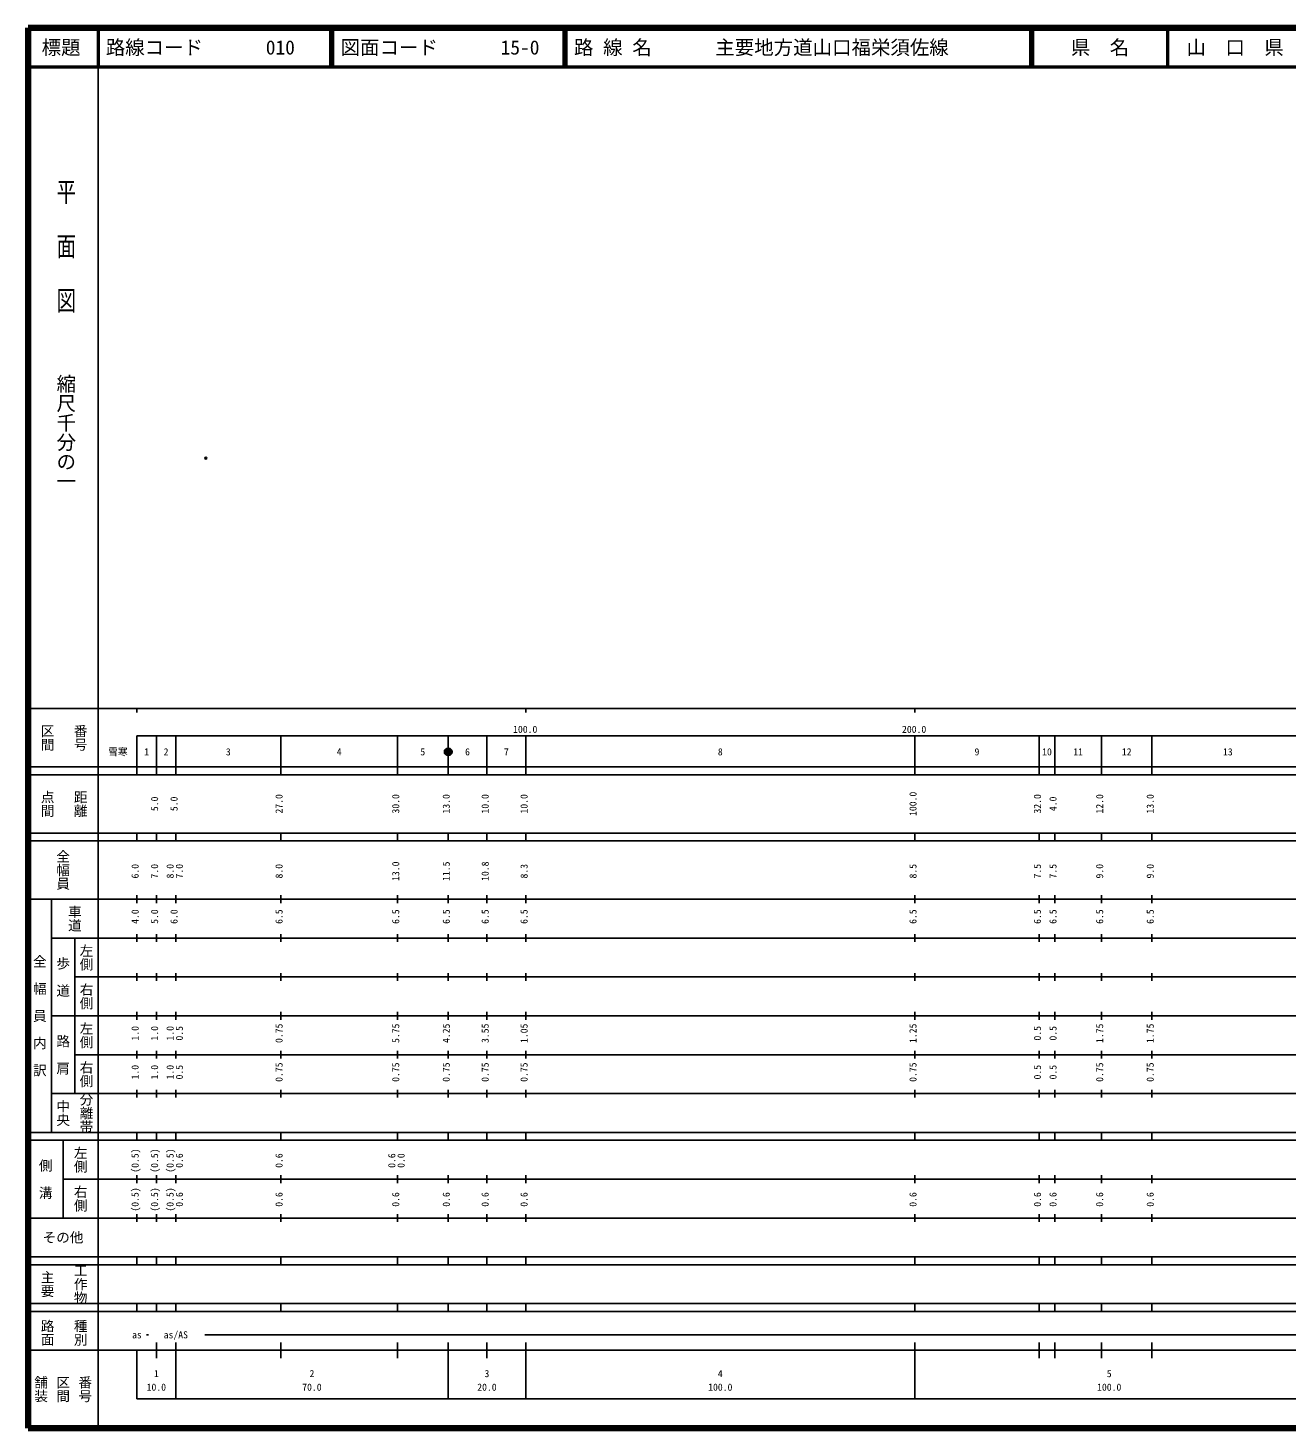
# Model space of a CAD drawing. Units: millimetres on the paper. Extents: x 40 to 680, y 20 to 380.
# Drawn here: x 40 to 363.7, y 20 to 380 of the extents above; entities that cross this region are included whole.
import ezdxf
from ezdxf.enums import TextEntityAlignment as Align

# ---------------------------------------------------------------- set-up
doc = ezdxf.new("R2010")
doc.units = ezdxf.units.MM
doc.header["$PDMODE"] = 32
doc.header["$PDSIZE"] = 0.5
doc.layers.add('M-OTRS', color=6, linetype='Continuous')
doc.layers.add('M-TTL-TXT', color=7, linetype='Continuous')
for name, color, linetype, lineweight in [('M-TTL', 2, 'Continuous', 140), ('M-TTL-BAND', 7, 'Continuous', 25), ('M-TTL-LINE', 7, 'Continuous', 50)]:
    doc.layers.add(name, color=color, linetype=linetype, lineweight=lineweight)
doc.styles.add('@ＭＳ ゴシック', font='')
doc.styles.add('ＭＳ ゴシック', font='')
doc.styles.get('@ＭＳ ゴシック').set_extended_font_data('@MS Gothic')
doc.styles.get('ＭＳ ゴシック').set_extended_font_data('MS Gothic')

msp = doc.modelspace()

# ---------------------------------------------------------------- hatches: boundary and pattern name
at = {"layer": 'M-TTL-BAND'}
msp.add_hatch(color=256, dxfattribs=at).paths.add_polyline_path([(149.048, 193.873), (149.047, 193.913), (149.045, 193.952), (149.041, 193.991), (149.036, 194.03), (149.029, 194.069), (149.02, 194.107), (149.011, 194.145), (148.999, 194.182), (148.986, 194.22), (148.972, 194.256), (148.956, 194.292), (148.939, 194.327), (148.921, 194.362), (148.901, 194.396), (148.88, 194.429), (148.857, 194.461), (148.833, 194.493), (148.809, 194.523), (148.782, 194.552), (148.755, 194.581), (148.727, 194.608), (148.698, 194.634), (148.667, 194.659), (148.636, 194.682), (148.604, 194.705), (148.571, 194.726), (148.537, 194.746), (148.502, 194.764), (148.467, 194.782), (148.431, 194.797), (148.394, 194.812), (148.357, 194.825), (148.32, 194.836), (148.282, 194.846), (148.243, 194.854), (148.205, 194.861), (148.166, 194.867), (148.127, 194.87), (148.087, 194.873), (148.048, 194.873), (148.009, 194.873), (147.97, 194.87), (147.931, 194.867), (147.892, 194.861), (147.853, 194.854), (147.815, 194.846), (147.777, 194.836), (147.739, 194.825), (147.702, 194.812), (147.665, 194.797), (147.629, 194.782), (147.594, 194.764), (147.559, 194.746), (147.526, 194.726), (147.493, 194.705), (147.46, 194.682), (147.429, 194.659), (147.399, 194.634), (147.369, 194.608), (147.341, 194.581), (147.314, 194.552), (147.288, 194.523), (147.263, 194.493), (147.239, 194.461), (147.217, 194.429), (147.195, 194.396), (147.176, 194.362), (147.157, 194.327), (147.14, 194.292), (147.124, 194.256), (147.11, 194.22), (147.097, 194.182), (147.086, 194.145), (147.076, 194.107), (147.067, 194.069), (147.06, 194.03), (147.055, 193.991), (147.051, 193.952), (147.049, 193.913), (147.048, 193.873), (147.049, 193.834), (147.051, 193.795), (147.055, 193.756), (147.06, 193.717), (147.067, 193.678), (147.076, 193.64), (147.086, 193.602), (147.097, 193.564), (147.11, 193.527), (147.124, 193.491), (147.14, 193.455), (147.157, 193.419), (147.176, 193.385), (147.195, 193.351), (147.217, 193.318), (147.239, 193.286), (147.263, 193.254), (147.288, 193.224), (147.314, 193.195), (147.341, 193.166), (147.369, 193.139), (147.399, 193.113), (147.429, 193.088), (147.46, 193.064), (147.493, 193.042), (147.526, 193.021), (147.559, 193.001), (147.594, 192.982), (147.629, 192.965), (147.665, 192.95), (147.702, 192.935), (147.739, 192.922), (147.777, 192.911), (147.815, 192.901), (147.853, 192.893), (147.892, 192.886), (147.931, 192.88), (147.97, 192.877), (148.009, 192.874), (148.048, 192.873), (148.087, 192.874), (148.127, 192.877), (148.166, 192.88), (148.205, 192.886), (148.243, 192.893), (148.282, 192.901), (148.32, 192.911), (148.357, 192.922), (148.394, 192.935), (148.431, 192.95), (148.467, 192.965), (148.502, 192.982), (148.537, 193.001), (148.571, 193.021), (148.604, 193.042), (148.636, 193.064), (148.667, 193.088), (148.698, 193.113), (148.727, 193.139), (148.755, 193.166), (148.782, 193.195), (148.809, 193.224), (148.833, 193.254), (148.857, 193.286), (148.88, 193.318), (148.901, 193.351), (148.921, 193.385), (148.939, 193.419), (148.956, 193.455), (148.972, 193.491), (148.986, 193.527), (148.999, 193.564), (149.011, 193.602), (149.02, 193.64), (149.029, 193.678), (149.036, 193.717), (149.041, 193.756), (149.045, 193.795), (149.047, 193.834)])

# ---------------------------------------------------------------- linework, layer by layer
at = {"layer": 'M-OTRS'}
msp.add_point((85.707, 269.417), dxfattribs=at)
at = {"layer": 'M-TTL'}
for p, q in [((40, 380), (40, 20)), ((680, 380), (40, 380)), ((40, 20), (680, 20))]:
    msp.add_line(p, q, dxfattribs=at)
at = {"layer": 'M-TTL-BAND'}
for p, q in [((58, 370), (58, 20)), ((40, 205), (579, 205)), ((68, 205), (68, 204)), ((168, 205), (168, 204)), ((268, 205), (268, 204)), ((68, 198), (579, 198)), ((68, 198), (68, 188)), ((73, 188), (73, 198)), ((78, 188), (78, 198)), ((105, 188), (105, 198)), ((135, 188), (135, 198)), ((148, 188), (148, 198)), ((158, 188), (158, 198)), ((168, 188), (168, 198)), ((268, 188), (268, 198)), ((300, 188), (300, 198)), ((304, 188), (304, 198)), ((316, 188), (316, 198)), ((329, 188), (329, 198)), ((40, 190), (579, 190)), ((40, 188), (579, 188)), ((40, 173), (579, 173)), ((68, 171), (68, 173)), ((73, 171), (73, 173)), ((78, 171), (78, 173)), ((105, 171), (105, 173)), ((135, 171), (135, 173)), ((148, 171), (148, 173)), ((158, 171), (158, 173)), ((168, 171), (168, 173)), ((268, 171), (268, 173)), ((300, 171), (300, 173)), ((304, 171), (304, 173)), ((316, 171), (316, 173)), ((329, 171), (329, 173)), ((40, 171), (579, 171)), ((40, 156), (579, 156)), ((46, 96), (46, 156)), ((68, 155), (68, 157)), ((73, 155), (73, 157)), ((78, 155), (78, 157)), ((105, 155), (105, 157)), ((135, 155), (135, 157)), ((148, 155), (148, 157)), ((158, 155), (158, 157)), ((168, 155), (168, 157)), ((268, 155), (268, 157)), ((300, 155), (300, 157)), ((304, 155), (304, 157)), ((316, 155), (316, 157)), ((329, 155), (329, 157)), ((46, 146), (579, 146)), ((52, 146), (52, 106)), ((68, 145), (68, 147)), ((73, 145), (73, 147)), ((78, 145), (78, 147)), ((105, 145), (105, 147)), ((135, 145), (135, 147)), ((148, 145), (148, 147)), ((158, 145), (158, 147)), ((168, 145), (168, 147)), ((268, 145), (268, 147)), ((300, 145), (300, 147)), ((304, 145), (304, 147)), ((316, 145), (316, 147)), ((329, 145), (329, 147)), ((68, 135), (68, 137)), ((73, 135), (73, 137)), ((78, 135), (78, 137)), ((105, 135), (105, 137)), ((135, 135), (135, 137)), ((148, 135), (148, 137)), ((158, 135), (158, 137)), ((168, 135), (168, 137)), ((268, 135), (268, 137)), ((300, 135), (300, 137)), ((304, 135), (304, 137)), ((316, 135), (316, 137)), ((329, 135), (329, 137)), ((52, 136), (579, 136)), ((46, 126), (579, 126)), ((68, 125), (68, 127)), ((73, 125), (73, 127)), ((78, 125), (78, 127)), ((105, 125), (105, 127)), ((135, 125), (135, 127)), ((148, 125), (148, 127)), ((158, 125), (158, 127)), ((168, 125), (168, 127)), ((268, 125), (268, 127)), ((300, 125), (300, 127)), ((304, 125), (304, 127)), ((316, 125), (316, 127)), ((329, 125), (329, 127)), ((52, 116), (579, 116)), ((68, 115), (68, 117)), ((73, 115), (73, 117)), ((78, 115), (78, 117)), ((105, 115), (105, 117)), ((135, 115), (135, 117)), ((148, 115), (148, 117)), ((158, 115), (158, 117)), ((168, 115), (168, 117)), ((268, 115), (268, 117)), ((300, 115), (300, 117)), ((304, 115), (304, 117)), ((316, 115), (316, 117)), ((329, 115), (329, 117)), ((46, 106), (579, 106)), ((68, 105), (68, 107)), ((73, 105), (73, 107)), ((78, 105), (78, 107)), ((105, 105), (105, 107)), ((135, 105), (135, 107)), ((148, 105), (148, 107)), ((158, 105), (158, 107)), ((168, 105), (168, 107)), ((268, 105), (268, 107)), ((300, 105), (300, 107)), ((304, 105), (304, 107)), ((316, 105), (316, 107)), ((329, 105), (329, 107)), ((40, 96), (579, 96)), ((40, 94), (579, 94)), ((49, 94), (49, 74)), ((68, 94), (68, 96)), ((73, 94), (73, 96)), ((78, 94), (78, 96)), ((105, 94), (105, 96)), ((135, 94), (135, 96)), ((148, 94), (148, 96)), ((158, 94), (158, 96)), ((168, 94), (168, 96)), ((268, 94), (268, 96)), ((300, 94), (300, 96)), ((304, 94), (304, 96)), ((316, 94), (316, 96)), ((329, 94), (329, 96)), ((49, 84), (579, 84)), ((68, 83), (68, 85)), ((73, 83), (73, 85)), ((78, 83), (78, 85)), ((105, 83), (105, 85)), ((135, 83), (135, 85)), ((148, 83), (148, 85)), ((158, 83), (158, 85)), ((168, 83), (168, 85)), ((268, 83), (268, 85)), ((300, 83), (300, 85)), ((304, 83), (304, 85)), ((316, 83), (316, 85)), ((329, 83), (329, 85)), ((40, 74), (579, 74)), ((68, 73), (68, 75)), ((73, 73), (73, 75)), ((78, 73), (78, 75)), ((105, 73), (105, 75)), ((135, 73), (135, 75)), ((148, 73), (148, 75)), ((158, 73), (158, 75)), ((168, 73), (168, 75)), ((268, 73), (268, 75)), ((300, 73), (300, 75)), ((304, 73), (304, 75)), ((316, 73), (316, 75)), ((329, 73), (329, 75)), ((40, 64), (579, 64)), ((40, 62), (579, 62)), ((68, 62), (68, 64)), ((73, 62), (73, 64)), ((78, 62), (78, 64)), ((105, 62), (105, 64)), ((135, 62), (135, 64)), ((148, 62), (148, 64)), ((158, 62), (158, 64)), ((168, 62), (168, 64)), ((268, 62), (268, 64)), ((300, 62), (300, 64)), ((304, 62), (304, 64)), ((316, 62), (316, 64)), ((329, 62), (329, 64)), ((40, 52), (579, 52)), ((68, 50), (68, 52)), ((73, 50), (73, 52)), ((78, 50), (78, 52)), ((105, 50), (105, 52)), ((135, 50), (135, 52)), ((148, 50), (148, 52)), ((158, 50), (158, 52)), ((168, 50), (168, 52)), ((268, 50), (268, 52)), ((300, 50), (300, 52)), ((304, 50), (304, 52)), ((316, 50), (316, 52)), ((329, 50), (329, 52)), ((40, 50), (579, 50)), ((71, 44), (70.5, 44)), ((85.5, 44), (565, 44)), ((40, 40), (579, 40)), ((68, 40), (68, 27.5)), ((73, 38), (73, 42)), ((78, 27.5), (78, 42)), ((105, 38), (105, 42)), ((135, 38), (135, 42)), ((148, 27.5), (148, 42)), ((158, 38), (158, 42)), ((168, 27.5), (168, 42)), ((268, 27.5), (268, 42)), ((300, 38), (300, 42)), ((304, 38), (304, 42)), ((316, 38), (316, 42)), ((329, 38), (329, 42)), ((68, 27.5), (579, 27.5))]:
    msp.add_line(p, q, dxfattribs=at)
at = {"layer": 'M-TTL-BAND', "lineweight": 13}
msp.add_circle((148.048, 193.873), 1, dxfattribs=at)
at = {"layer": 'M-TTL-LINE'}
for p, q in [((58, 380), (58, 370)), ((117.75, 380), (117.75, 370)), ((118.25, 380), (118.25, 370)), ((177.75, 380), (177.75, 370)), ((178.25, 380), (178.25, 370)), ((297.75, 380), (297.75, 370)), ((298.25, 380), (298.25, 370)), ((333, 380), (333, 370)), ((40, 370), (680, 370))]:
    msp.add_line(p, q, dxfattribs=at)

# ---------------------------------------------------------------- texts
at = {"layer": 'M-TTL-BAND', "style": '@ＭＳ ゴシック', "width": 1.4}
msp.add_text('平  面  図', height=3.666, rotation=270, dxfattribs=at).set_placement((49.777, 306.475), align=Align.MIDDLE_RIGHT)
at = {"layer": 'M-TTL-BAND', "style": '@ＭＳ ゴシック'}
msp.add_text('縮尺千分の一', height=3.666, rotation=270, dxfattribs=at).set_placement((49.777, 261.03), align=Align.MIDDLE_RIGHT)
for s, p in [('区間', (45, 197.5)), ('番号', (53.5, 197.5)), ('点間', (45, 180.5)), ('距離', (53.5, 180.5)), ('全幅員', (49, 163.5)), ('車道', (52, 151)), ('左側', (55, 141)), ('全\u3000幅\u3000員\u3000内\u3000訳', (43, 126)), ('歩\u3000道', (49, 136)), ('右側', (55, 131)), ('左側', (55, 121)), ('路\u3000肩', (49, 116)), ('右側', (55, 111)), ('分離帯', (55, 101)), ('中央', (49, 101)), ('左側', (53.5, 89)), ('側\u3000溝', (44.5, 84)), ('右側', (53.5, 79)), ('工作物', (53.5, 57)), ('主要', (45, 57)), ('路面', (45, 44.5)), ('種別', (53.5, 44.5)), ('舗装', (43.333, 30)), ('区間', (49, 30)), ('番号', (54.667, 30))]:
    msp.add_text(s, height=2.566, rotation=270, dxfattribs=at).set_placement(p, align=Align.MIDDLE_CENTER)
at = {"layer": 'M-TTL-BAND', "style": 'ＭＳ ゴシック'}
for s, p in [('100.0', (167.844, 198.195)), ('200.0', (267.844, 198.195)), ('雪寒', (63.108, 192.405)), ('1', (70.5, 192.405)), ('2', (75.5, 192.405)), ('3', (91.5, 192.405)), ('4', (120, 192.405)), ('5', (141.5, 192.405)), ('6', (153, 192.405)), ('7', (163, 192.405)), ('8', (218, 192.405)), ('9', (284, 192.405)), ('10', (302, 192.405)), ('11', (310, 192.405)), ('12', (322.5, 192.405)), ('13', (348.5, 192.405)), ('as', (68, 42.5)), ('as/AS', (78, 42.5)), ('1', (73, 32.523)), ('2', (113, 32.523)), ('3', (158, 32.523)), ('4', (218, 32.523)), ('5', (318, 32.523)), ('10.0', (73, 29.033)), ('70.0', (113, 29.033)), ('20.0', (158, 29.033)), ('100.0', (218, 29.033)), ('100.0', (318, 29.033))]:
    msp.add_text(s, height=1.833, dxfattribs=at).set_placement(p, align=Align.BOTTOM_CENTER)
for s, p in [('5.0', (74, 180.5)), ('5.0', (79, 180.5)), ('27.0', (106, 180.5)), ('30.0', (136, 180.5)), ('13.0', (149, 180.5)), ('10.0', (159, 180.5)), ('10.0', (169, 180.5)), ('100.0', (269, 180.5)), ('32.0', (301, 180.5)), ('4.0', (305, 180.5)), ('12.0', (317, 180.5)), ('13.0', (330, 180.5)), ('6.0', (69, 163.174)), ('7.0', (74, 163.174)), ('8.0', (78, 163.174)), ('7.0', (80.37, 163.174)), ('8.0', (106, 163.174)), ('13.0', (136, 163.174)), ('11.5', (149, 163.174)), ('10.8', (159, 163.174)), ('8.3', (169, 163.174)), ('8.5', (269, 163.174)), ('7.5', (301, 163.174)), ('7.5', (305, 163.174)), ('9.0', (317, 163.174)), ('9.0', (330, 163.174)), ('4.0', (69, 151.5)), ('5.0', (74, 151.5)), ('6.0', (79, 151.5)), ('6.5', (106, 151.5)), ('6.5', (136, 151.5)), ('6.5', (149, 151.5)), ('6.5', (159, 151.5)), ('6.5', (169, 151.5)), ('6.5', (269, 151.5)), ('6.5', (301, 151.5)), ('6.5', (305, 151.5)), ('6.5', (317, 151.5)), ('6.5', (330, 151.5)), ('1.0', (69, 121.5)), ('1.0', (74, 121.5)), ('1.0', (78, 121.5)), ('0.5', (80.37, 121.5)), ('0.75', (106, 121.5)), ('5.75', (136, 121.5)), ('4.25', (149, 121.5)), ('3.55', (159, 121.5)), ('1.05', (169, 121.5)), ('1.25', (269, 121.5)), ('0.5', (301, 121.5)), ('0.5', (305, 121.5)), ('1.75', (317, 121.5)), ('1.75', (330, 121.5)), ('1.0', (69, 111.5)), ('1.0', (74, 111.5)), ('1.0', (78, 111.5)), ('0.5', (80.37, 111.5)), ('0.75', (106, 111.5)), ('0.75', (136, 111.5)), ('0.75', (149, 111.5)), ('0.75', (159, 111.5)), ('0.75', (169, 111.5)), ('0.75', (269, 111.5)), ('0.5', (301, 111.5)), ('0.5', (305, 111.5)), ('0.75', (317, 111.5)), ('0.75', (330, 111.5)), ('(0.5)', (69, 88.764)), ('(0.5)', (74, 88.764)), ('(0.5)', (78, 88.764)), ('0.6', (80.37, 88.764)), ('0.6', (106, 88.764)), ('0.6', (135, 88.764)), ('0.0', (137.37, 88.764)), ('(0.5)', (69, 78.764)), ('(0.5)', (74, 78.764)), ('(0.5)', (78, 78.764)), ('0.6', (80.37, 78.764)), ('0.6', (106, 78.764)), ('0.6', (136, 78.764)), ('0.6', (149, 78.764)), ('0.6', (159, 78.764)), ('0.6', (169, 78.764)), ('0.6', (269, 78.764)), ('0.6', (301, 78.764)), ('0.6', (305, 78.764)), ('0.6', (317, 78.764)), ('0.6', (330, 78.764))]:
    msp.add_text(s, height=1.833, rotation=90, dxfattribs=at).set_placement(p, align=Align.BOTTOM_CENTER)
msp.add_text('その他', height=2.566, dxfattribs=at).set_placement((49, 69), align=Align.MIDDLE_CENTER)
at = {"layer": 'M-TTL-TXT', "style": 'ＭＳ ゴシック'}
for s, p in [('標題', (48.5, 375)), ('県\u3000名', (315.625, 375)), ('山\u3000口\u3000県', (350.375, 375))]:
    msp.add_text(s, height=3.666, dxfattribs=at).set_placement(p, align=Align.MIDDLE_CENTER)
for s, p in [('路線コード', (60, 375)), ('010', (101.142, 375)), ('図面コード', (120.38, 375)), ('15-0', (161.521, 375)), ('路 線 名', (180.38, 375)), ('主要地方道山口福栄須佐線', (216.734, 375))]:
    msp.add_text(s, height=3.666, dxfattribs=at).set_placement(p, align=Align.MIDDLE_LEFT)

doc.saveas('drawing.dxf')
